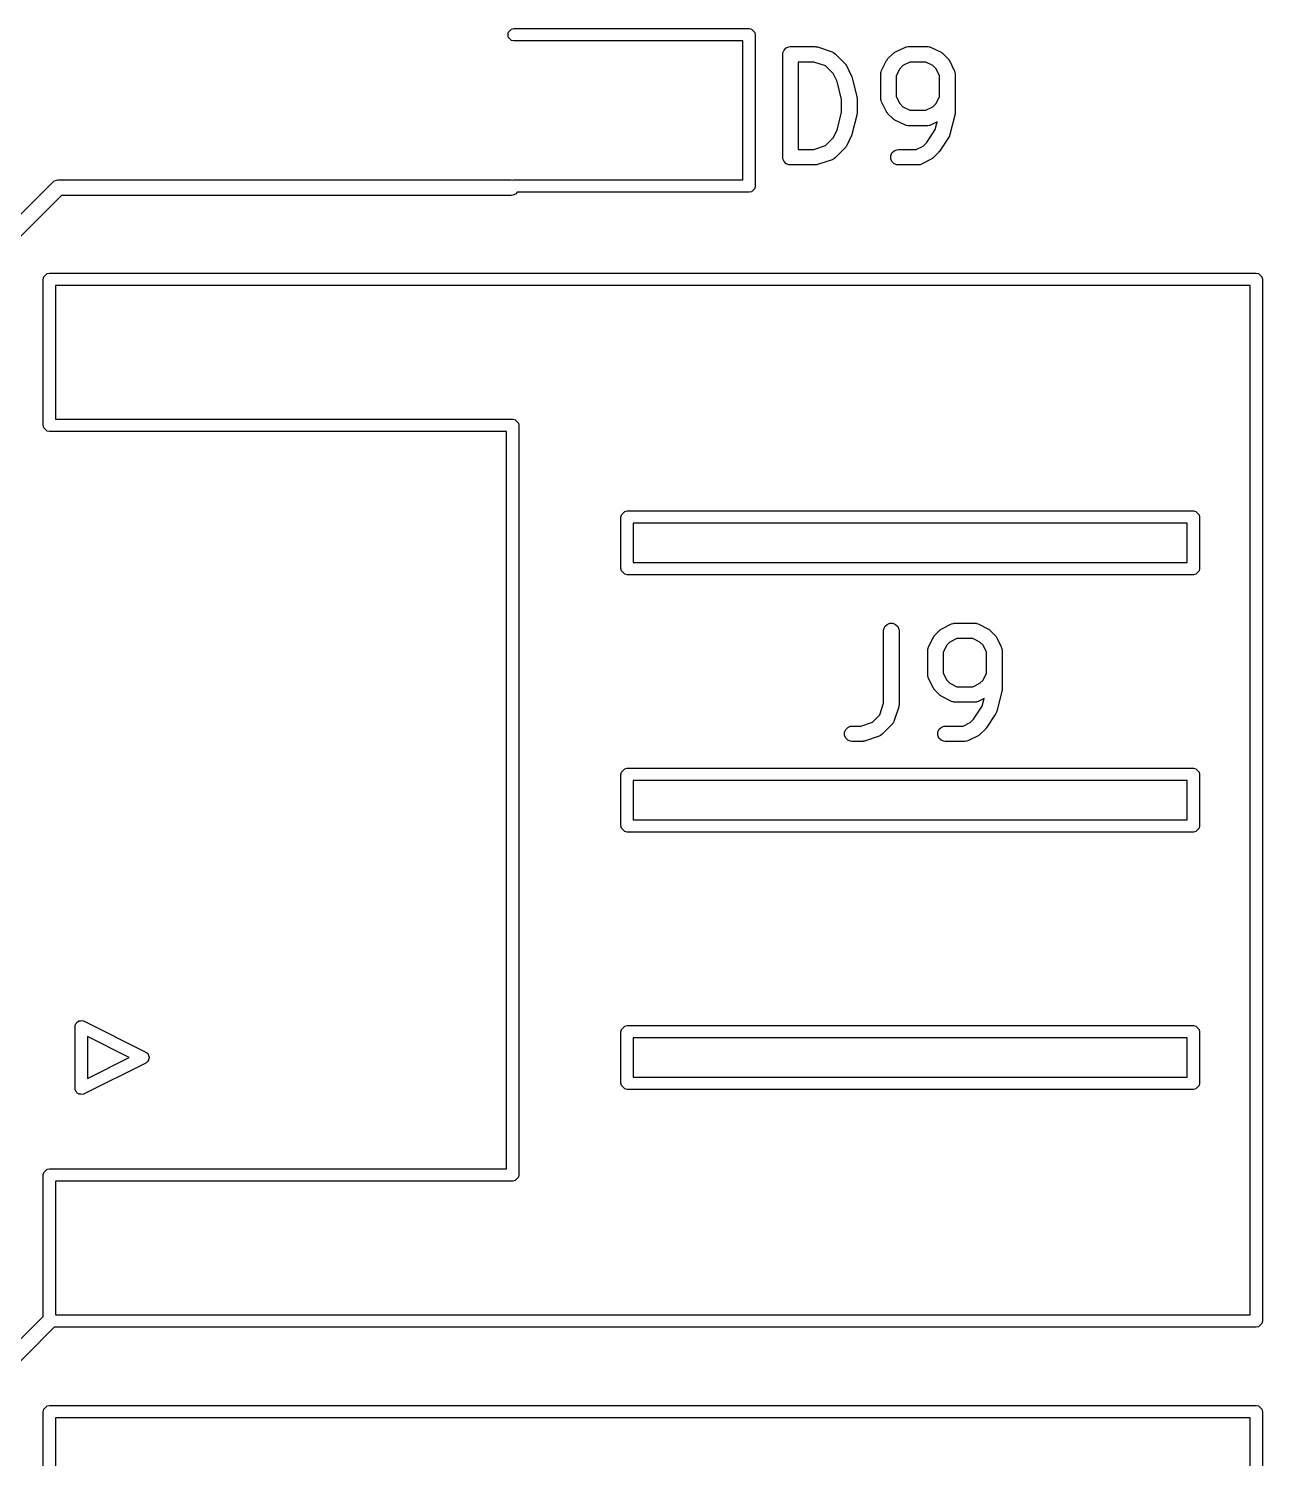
# Model space of a CAD drawing. Extents: x 34.8 to 94.5, y -157.8 to -74.1.
# Drawn here: x 82.39 to 94.37, y -103.89 to -90 of the extents above; entities that cross this region are included whole.
import ezdxf

# ---------------------------------------------------------------- set-up
doc = ezdxf.new("R2010")
doc.units = 0
doc.layers.add('BLACK', color=7, linetype='CONTINUOUS')

msp = doc.modelspace()

# ---------------------------------------------------------------- linework, layer by layer
at = {"layer": 'BLACK', "linetype": 'CONTINUOUS'}
for p, q in [((87.044567, -90.042039), (87.077039, -90.009567)), ((87.044567, -90.087961), (87.044567, -90.042039)), ((87.077039, -90.120433), (87.044567, -90.087961)), ((87.077039, -90.009567), (87.1, -90.005)), ((87.1, -90.125), (87.077039, -90.120433)), ((87.1, -90.005), (89.385, -90.005)), ((89.325, -90.125), (87.1, -90.125)), ((89.325, -91.475), (89.325, -90.125)), ((89.385, -90.005), (89.407961, -90.009567)), ((89.407961, -90.009567), (89.440433, -90.042039)), ((89.440433, -90.042039), (89.445, -90.065)), ((89.445, -90.065), (89.445, -91.535)), ((89.711905, -90.254819), (89.713346, -90.240187)), ((89.711905, -91.254819), (89.711905, -90.254819)), ((89.713346, -90.240187), (89.724545, -90.213151)), ((89.724545, -90.213151), (89.745237, -90.192459)), ((89.745237, -90.192459), (89.772273, -90.18126)), ((89.772273, -90.18126), (89.786905, -90.179819)), ((89.786905, -90.179819), (90.025, -90.179819)), ((90.025, -90.179819), (90.032405, -90.180548)), ((90.032405, -90.180548), (90.03438, -90.180408)), ((90.03438, -90.180408), (90.036977, -90.180998)), ((90.036977, -90.180998), (90.039632, -90.18126)), ((90.039632, -90.18126), (90.041463, -90.182018)), ((90.041463, -90.182018), (90.048717, -90.183668)), ((90.048717, -90.183668), (90.191574, -90.231287)), ((90.191574, -90.231287), (90.204999, -90.237281)), ((90.204999, -90.237281), (90.207034, -90.239046)), ((90.207034, -90.239046), (90.209525, -90.240078)), ((90.209525, -90.240078), (90.22089, -90.249405)), ((90.22089, -90.249405), (90.316128, -90.344643)), ((90.733872, -90.297024), (90.781491, -90.249405)), ((90.781491, -90.249405), (90.78724, -90.244686)), ((90.78724, -90.244686), (90.78854, -90.243188)), ((90.78854, -90.243188), (90.790799, -90.241766)), ((90.790799, -90.241766), (90.792856, -90.240078)), ((90.792856, -90.240078), (90.794683, -90.23932)), ((90.794683, -90.23932), (90.800983, -90.235356)), ((90.800983, -90.235356), (90.896221, -90.187737)), ((90.896221, -90.187737), (90.909952, -90.182482)), ((90.909952, -90.182482), (90.912641, -90.18229)), ((90.912641, -90.18229), (90.91513, -90.18126)), ((90.91513, -90.18126), (90.929762, -90.179819)), ((90.929762, -90.179819), (91.120238, -90.179819)), ((91.120238, -90.179819), (91.13487, -90.18126)), ((91.13487, -90.18126), (91.137359, -90.182291)), ((91.137359, -90.182291), (91.140047, -90.182482)), ((91.140047, -90.182482), (91.153779, -90.187737)), ((91.153779, -90.187737), (91.249017, -90.235356)), ((91.249017, -90.235356), (91.255316, -90.23932)), ((91.255316, -90.23932), (91.257144, -90.240078)), ((91.257144, -90.240078), (91.2592, -90.241766)), ((91.2592, -90.241766), (91.26146, -90.243188)), ((91.26146, -90.243188), (91.262759, -90.244686)), ((91.262759, -90.244686), (91.268509, -90.249405)), ((91.268509, -90.249405), (91.316128, -90.297024)), ((90.01283, -90.329819), (89.861905, -90.329819)), ((89.861905, -90.329819), (89.861905, -91.179819)), ((90.127343, -90.36799), (90.01283, -90.329819)), ((90.201456, -90.442103), (90.127343, -90.36799)), ((90.316128, -90.344643), (90.320848, -90.350393)), ((90.320848, -90.350393), (90.322345, -90.351692)), ((90.322345, -90.351692), (90.323764, -90.353946)), ((90.323764, -90.353946), (90.325456, -90.356008)), ((90.325456, -90.356008), (90.326214, -90.35784)), ((90.326214, -90.35784), (90.330177, -90.364135)), ((90.330177, -90.364135), (90.377796, -90.459373)), ((90.666949, -90.425486), (90.672204, -90.411754)), ((90.672204, -90.411754), (90.719823, -90.316516)), ((90.719823, -90.316516), (90.723787, -90.310216)), ((90.723787, -90.310216), (90.724545, -90.308389)), ((90.724545, -90.308389), (90.726233, -90.306332)), ((90.726233, -90.306332), (90.727655, -90.304073)), ((90.727655, -90.304073), (90.729153, -90.302773)), ((90.729153, -90.302773), (90.733872, -90.297024)), ((90.848544, -90.394484), (90.814286, -90.463)), ((90.878951, -90.364077), (90.848544, -90.394484)), ((90.947467, -90.329819), (90.878951, -90.364077)), ((91.102533, -90.329819), (90.947467, -90.329819)), ((91.171049, -90.364077), (91.102533, -90.329819)), ((91.201456, -90.394484), (91.171049, -90.364077)), ((91.235714, -90.463), (91.201456, -90.394484)), ((91.316128, -90.297024), (91.320846, -90.302773)), ((91.320846, -90.302773), (91.322345, -90.304073)), ((91.322345, -90.304073), (91.323766, -90.306332)), ((91.323766, -90.306332), (91.325455, -90.308389)), ((91.325455, -90.308389), (91.326212, -90.310216)), ((91.326212, -90.310216), (91.330177, -90.316516)), ((91.330177, -90.316516), (91.377796, -90.411754)), ((91.377796, -90.411754), (91.383051, -90.425485)), ((90.239949, -90.51909), (90.201456, -90.442103)), ((90.283333, -90.692624), (90.239949, -90.51909)), ((90.377796, -90.459373), (90.378205, -90.460442)), ((90.378205, -90.460442), (90.378528, -90.460878)), ((90.378528, -90.460878), (90.38072, -90.467014)), ((90.38072, -90.467014), (90.383051, -90.473104)), ((90.383051, -90.473104), (90.383089, -90.473644)), ((90.383089, -90.473644), (90.383475, -90.474724)), ((90.383475, -90.474724), (90.431094, -90.6652)), ((90.664286, -90.445295), (90.665727, -90.430663)), ((90.664286, -90.68339), (90.664286, -90.445295)), ((90.665727, -90.430663), (90.666758, -90.428173)), ((90.666758, -90.428173), (90.666949, -90.425486)), ((90.814286, -90.463), (90.814286, -90.665685)), ((91.235714, -90.665685), (91.235714, -90.463)), ((91.383051, -90.425485), (91.383242, -90.428174)), ((91.383242, -90.428174), (91.384273, -90.430663)), ((91.384273, -90.430663), (91.385714, -90.445295)), ((91.385714, -90.445295), (91.385714, -90.826247)), ((90.283333, -90.817013), (90.283333, -90.692624)), ((90.431094, -90.6652), (90.431469, -90.667736)), ((90.431469, -90.667736), (90.431892, -90.668758)), ((90.431892, -90.668758), (90.432434, -90.67427)), ((90.432434, -90.67427), (90.433244, -90.679744)), ((90.433244, -90.679744), (90.433081, -90.680836)), ((90.433081, -90.680836), (90.433333, -90.68339)), ((90.433333, -90.68339), (90.433333, -90.826247)), ((90.665727, -90.698022), (90.664286, -90.68339)), ((90.814286, -90.665685), (90.848544, -90.734201)), ((91.201456, -90.734201), (91.235714, -90.665685)), ((90.239949, -90.990547), (90.283333, -90.817013)), ((90.433244, -90.829893), (90.432434, -90.835366)), ((90.433333, -90.826247), (90.433081, -90.8288)), ((90.433081, -90.8288), (90.433244, -90.829893)), ((90.666758, -90.700511), (90.665727, -90.698022)), ((90.666949, -90.703199), (90.666758, -90.700511)), ((90.672204, -90.716931), (90.666949, -90.703199)), ((90.719823, -90.812169), (90.672204, -90.716931)), ((90.723787, -90.818468), (90.719823, -90.812169)), ((90.724545, -90.820296), (90.723787, -90.818468)), ((90.726233, -90.822352), (90.724545, -90.820296)), ((90.727655, -90.824612), (90.726233, -90.822352)), ((90.729153, -90.825911), (90.727655, -90.824612)), ((90.733872, -90.831661), (90.729153, -90.825911)), ((90.781491, -90.87928), (90.733872, -90.831661)), ((90.848544, -90.734201), (90.878951, -90.764608)), ((90.878951, -90.764608), (90.947467, -90.798866)), ((90.947467, -90.798866), (91.102533, -90.798866)), ((91.102533, -90.798866), (91.171049, -90.764608)), ((91.171049, -90.764608), (91.201456, -90.734201)), ((91.385625, -90.829893), (91.384815, -90.835366)), ((91.385714, -90.826247), (91.385462, -90.8288)), ((91.385462, -90.8288), (91.385625, -90.829893)), ((90.431094, -90.844437), (90.383475, -91.034913)), ((90.431469, -90.8419), (90.431094, -90.844437)), ((90.431892, -90.840879), (90.431469, -90.8419)), ((90.432434, -90.835366), (90.431892, -90.840879)), ((90.78724, -90.883998), (90.781491, -90.87928)), ((90.78854, -90.885497), (90.78724, -90.883998)), ((90.790799, -90.886918), (90.78854, -90.885497)), ((90.792856, -90.888607), (90.790799, -90.886918)), ((90.794683, -90.889364), (90.792856, -90.888607)), ((90.800983, -90.893329), (90.794683, -90.889364)), ((90.896221, -90.940948), (90.800983, -90.893329)), ((90.909952, -90.946203), (90.896221, -90.940948)), ((90.912641, -90.946394), (90.909952, -90.946203)), ((90.91513, -90.947425), (90.912641, -90.946394)), ((90.929762, -90.948866), (90.91513, -90.947425)), ((91.120238, -90.948866), (90.929762, -90.948866)), ((91.13487, -90.947425), (91.120238, -90.948866)), ((91.137359, -90.946393), (91.13487, -90.947425)), ((91.140047, -90.946203), (91.137359, -90.946393)), ((91.153779, -90.940948), (91.140047, -90.946203)), ((91.212009, -90.911833), (91.153779, -90.940948)), ((91.193485, -90.985929), (91.212009, -90.911833)), ((91.383475, -90.844437), (91.335856, -91.034913)), ((91.38385, -90.8419), (91.383475, -90.844437)), ((91.384273, -90.840879), (91.38385, -90.8419)), ((91.384815, -90.835366), (91.384273, -90.840879)), ((90.127343, -91.141647), (90.201455, -91.067534)), ((90.201455, -91.067534), (90.239949, -90.990547)), ((90.377796, -91.050264), (90.330177, -91.145502)), ((90.378205, -91.049194), (90.377796, -91.050264)), ((90.378528, -91.048759), (90.378205, -91.049194)), ((90.38072, -91.042622), (90.378528, -91.048759)), ((90.383051, -91.036533), (90.38072, -91.042622)), ((90.383089, -91.035992), (90.383051, -91.036533)), ((90.383475, -91.034913), (90.383089, -91.035992)), ((91.10957, -91.1118), (91.193485, -90.985929)), ((91.325499, -91.058325), (91.230261, -91.201183)), ((91.329803, -91.05025), (91.325499, -91.058325)), ((91.330909, -91.048759), (91.329803, -91.05025)), ((91.331538, -91.046996), (91.330909, -91.048759)), ((91.332416, -91.045351), (91.331538, -91.046996)), ((91.332774, -91.043536), (91.332416, -91.045351)), ((91.335856, -91.034913), (91.332774, -91.043536)), ((89.861905, -91.179819), (90.01283, -91.179819)), ((90.01283, -91.179819), (90.127343, -91.141647)), ((90.316129, -91.164993), (90.22089, -91.260233)), ((90.320846, -91.159244), (90.316129, -91.164993)), ((90.322345, -91.157945), (90.320846, -91.159244)), ((90.323766, -91.155686), (90.322345, -91.157945)), ((90.325456, -91.153628), (90.323766, -91.155686)), ((90.326213, -91.151798), (90.325456, -91.153628)), ((90.330177, -91.145502), (90.326213, -91.151798)), ((90.760965, -91.240187), (90.772164, -91.213151)), ((90.760965, -91.269451), (90.760965, -91.240187)), ((90.772164, -91.213151), (90.792856, -91.192459)), ((90.792856, -91.192459), (90.819892, -91.18126)), ((90.819892, -91.18126), (90.834524, -91.179819)), ((90.834524, -91.179819), (91.007295, -91.179819)), ((91.007295, -91.179819), (91.07581, -91.145561)), ((91.07581, -91.145561), (91.10957, -91.1118)), ((91.22089, -91.212613), (91.173272, -91.260232)), ((91.220923, -91.212572), (91.22089, -91.212613)), ((91.220945, -91.212558), (91.220923, -91.212572)), ((91.225684, -91.206771), (91.220945, -91.212558)), ((91.230218, -91.201247), (91.225684, -91.206771)), ((91.230227, -91.201223), (91.230218, -91.201247)), ((91.230261, -91.201183), (91.230227, -91.201223)), ((89.713346, -91.269451), (89.711905, -91.254819)), ((89.724545, -91.296487), (89.713346, -91.269451)), ((89.745237, -91.317179), (89.724545, -91.296487)), ((89.772273, -91.328378), (89.745237, -91.317179)), ((89.786905, -91.329819), (89.772273, -91.328378)), ((90.025, -91.329819), (89.786905, -91.329819)), ((90.032405, -91.329089), (90.025, -91.329819)), ((90.03438, -91.32923), (90.032405, -91.329089)), ((90.036977, -91.328639), (90.03438, -91.32923)), ((90.039632, -91.328378), (90.036977, -91.328639)), ((90.041463, -91.327619), (90.039632, -91.328378)), ((90.048717, -91.32597), (90.041463, -91.327619)), ((90.191574, -91.278351), (90.048717, -91.32597)), ((90.204999, -91.272357), (90.191574, -91.278351)), ((90.207034, -91.270591), (90.204999, -91.272357)), ((90.209525, -91.26956), (90.207034, -91.270591)), ((90.22089, -91.260233), (90.209525, -91.26956)), ((90.772164, -91.296487), (90.760965, -91.269451)), ((90.792856, -91.317179), (90.772164, -91.296487)), ((90.819892, -91.328378), (90.792856, -91.317179)), ((90.834524, -91.329819), (90.819892, -91.328378)), ((91.025, -91.329819), (90.834524, -91.329819)), ((91.039632, -91.328378), (91.025, -91.329819)), ((91.042121, -91.327346), (91.039632, -91.328378)), ((91.044809, -91.327156), (91.042121, -91.327346)), ((91.058541, -91.321901), (91.044809, -91.327156)), ((91.153779, -91.274282), (91.058541, -91.321901)), ((91.160078, -91.270317), (91.153779, -91.274282)), ((91.161906, -91.26956), (91.160078, -91.270317)), ((91.163962, -91.267872), (91.161906, -91.26956)), ((91.166222, -91.26645), (91.163962, -91.267872)), ((91.167522, -91.26495), (91.166222, -91.26645)), ((91.173272, -91.260232), (91.167522, -91.26495)), ((80.453581, -93.665352), (82.621967, -91.496967)), ((82.621967, -91.496967), (82.633333, -91.487639)), ((82.633333, -91.487639), (82.64917, -91.481079)), ((82.64917, -91.481079), (82.660368, -91.476441)), ((82.660368, -91.476441), (82.675, -91.475)), ((82.675, -91.475), (87.075, -91.475)), ((87.075, -91.475), (87.089632, -91.476441)), ((87.089632, -91.476441), (87.090645, -91.47686)), ((87.090645, -91.47686), (87.1, -91.475)), ((87.1, -91.475), (89.325, -91.475)), ((82.706066, -91.625), (80.538033, -93.793033)), ((87.075, -91.625), (82.706066, -91.625)), ((87.089632, -91.623559), (87.075, -91.625)), ((87.116668, -91.61236), (87.089632, -91.623559)), ((87.134028, -91.595), (87.116668, -91.61236)), ((89.385, -91.595), (87.134028, -91.595)), ((89.407961, -91.590433), (89.385, -91.595)), ((89.440433, -91.557961), (89.407961, -91.590433)), ((89.445, -91.535), (89.440433, -91.557961)), ((82.53, -92.44), (82.534567, -92.417039)), ((82.53, -93.86), (82.53, -92.44)), ((82.534567, -92.417039), (82.567039, -92.384567)), ((82.567039, -92.384567), (82.59, -92.38)), ((82.59, -92.38), (94.31, -92.38)), ((82.65, -92.5), (82.65, -93.8)), ((94.25, -92.5), (82.65, -92.5)), ((94.25, -97.5), (94.25, -92.5)), ((94.31, -92.38), (94.332961, -92.384567)), ((94.332961, -92.384567), (94.365433, -92.417039)), ((94.365433, -92.417039), (94.37, -92.44)), ((94.37, -92.44), (94.37, -97.5)), ((82.534567, -93.882961), (82.53, -93.86)), ((82.567039, -93.915433), (82.534567, -93.882961)), ((82.65, -93.8), (87.09, -93.8)), ((87.09, -93.8), (87.112961, -93.804567)), ((87.112961, -93.804567), (87.145433, -93.837039)), ((87.145433, -93.837039), (87.15, -93.86)), ((87.15, -93.86), (87.15, -97.5)), ((82.59, -93.92), (82.567039, -93.915433)), ((87.03, -93.92), (82.59, -93.92)), ((87.03, -97.5), (87.03, -93.92)), ((88.144567, -94.727039), (88.177039, -94.694567)), ((88.177039, -94.694567), (88.2, -94.69)), ((88.2, -94.69), (93.7, -94.69)), ((93.7, -94.69), (93.722961, -94.694567)), ((93.722961, -94.694567), (93.755433, -94.727039)), ((88.14, -94.75), (88.144567, -94.727039)), ((88.14, -95.25), (88.14, -94.75)), ((88.26, -94.81), (88.26, -95.19)), ((93.64, -94.81), (88.26, -94.81)), ((93.64, -95.19), (93.64, -94.81)), ((93.755433, -94.727039), (93.76, -94.75)), ((93.76, -94.75), (93.76, -95.25)), ((88.144567, -95.272961), (88.14, -95.25)), ((88.177039, -95.305433), (88.144567, -95.272961)), ((88.26, -95.19), (93.64, -95.19)), ((93.755433, -95.272961), (93.722961, -95.305433)), ((93.76, -95.25), (93.755433, -95.272961)), ((88.2, -95.31), (88.177039, -95.305433)), ((93.7, -95.31), (88.2, -95.31)), ((93.722961, -95.305433), (93.7, -95.31)), ((90.693107, -95.840187), (90.704306, -95.813151)), ((90.704306, -95.813151), (90.724998, -95.792459)), ((90.724998, -95.792459), (90.752034, -95.78126)), ((90.752034, -95.78126), (90.781298, -95.78126)), ((90.781298, -95.78126), (90.808334, -95.792459)), ((90.808334, -95.792459), (90.829026, -95.813151)), ((90.829026, -95.813151), (90.840225, -95.840187)), ((91.256935, -95.835356), (91.352173, -95.787737)), ((91.352173, -95.787737), (91.365904, -95.782482)), ((91.365904, -95.782482), (91.368593, -95.78229)), ((91.368593, -95.78229), (91.371082, -95.78126)), ((91.371082, -95.78126), (91.385714, -95.779819)), ((91.385714, -95.779819), (91.57619, -95.779819)), ((91.57619, -95.779819), (91.590822, -95.78126)), ((91.590822, -95.78126), (91.593311, -95.782291)), ((91.593311, -95.782291), (91.595999, -95.782482)), ((91.595999, -95.782482), (91.609731, -95.787737)), ((91.609731, -95.787737), (91.704969, -95.835356)), ((90.691666, -95.854819), (90.693107, -95.840187)), ((90.691666, -96.556934), (90.691666, -95.854819)), ((90.840225, -95.840187), (90.841666, -95.854819)), ((90.841666, -95.854819), (90.841666, -96.569104)), ((91.128156, -96.011754), (91.175775, -95.916516)), ((91.175775, -95.916516), (91.179739, -95.910216)), ((91.179739, -95.910216), (91.180497, -95.908389)), ((91.180497, -95.908389), (91.182185, -95.906332)), ((91.182185, -95.906332), (91.183607, -95.904073)), ((91.183607, -95.904073), (91.185105, -95.902773)), ((91.185105, -95.902773), (91.189824, -95.897024)), ((91.189824, -95.897024), (91.237443, -95.849405)), ((91.237443, -95.849405), (91.243192, -95.844686)), ((91.243192, -95.844686), (91.244492, -95.843188)), ((91.244492, -95.843188), (91.246751, -95.841766)), ((91.246751, -95.841766), (91.248808, -95.840078)), ((91.248808, -95.840078), (91.250635, -95.83932)), ((91.250635, -95.83932), (91.256935, -95.835356)), ((91.334903, -95.964077), (91.304496, -95.994484)), ((91.403419, -95.929819), (91.334903, -95.964077)), ((91.558485, -95.929819), (91.403419, -95.929819)), ((91.627001, -95.964077), (91.558485, -95.929819)), ((91.657408, -95.994484), (91.627001, -95.964077)), ((91.704969, -95.835356), (91.711268, -95.83932)), ((91.711268, -95.83932), (91.713096, -95.840078)), ((91.713096, -95.840078), (91.715152, -95.841766)), ((91.715152, -95.841766), (91.717412, -95.843188)), ((91.717412, -95.843188), (91.718711, -95.844686)), ((91.718711, -95.844686), (91.724461, -95.849405)), ((91.724461, -95.849405), (91.77208, -95.897024)), ((91.77208, -95.897024), (91.776798, -95.902773)), ((91.776798, -95.902773), (91.778297, -95.904073)), ((91.778297, -95.904073), (91.779718, -95.906332)), ((91.779718, -95.906332), (91.781407, -95.908389)), ((91.781407, -95.908389), (91.782164, -95.910216)), ((91.782164, -95.910216), (91.786129, -95.916516)), ((91.786129, -95.916516), (91.833748, -96.011754)), ((91.120238, -96.045295), (91.121679, -96.030663)), ((91.120238, -96.28339), (91.120238, -96.045295)), ((91.121679, -96.030663), (91.12271, -96.028173)), ((91.12271, -96.028173), (91.122901, -96.025486)), ((91.122901, -96.025486), (91.128156, -96.011754)), ((91.304496, -95.994484), (91.270238, -96.063)), ((91.270238, -96.063), (91.270238, -96.265685)), ((91.691666, -96.063), (91.657408, -95.994484)), ((91.691666, -96.265685), (91.691666, -96.063)), ((91.833748, -96.011754), (91.839003, -96.025485)), ((91.839003, -96.025485), (91.839194, -96.028174)), ((91.839194, -96.028174), (91.840225, -96.030663)), ((91.840225, -96.030663), (91.841666, -96.045295)), ((91.841666, -96.045295), (91.841666, -96.426247)), ((91.121679, -96.298022), (91.120238, -96.28339)), ((91.12271, -96.300511), (91.121679, -96.298022)), ((91.122901, -96.303199), (91.12271, -96.300511)), ((91.128156, -96.316931), (91.122901, -96.303199)), ((91.175775, -96.412169), (91.128156, -96.316931)), ((91.270238, -96.265685), (91.304496, -96.334201)), ((91.304496, -96.334201), (91.334903, -96.364608)), ((91.334903, -96.364608), (91.403419, -96.398866)), ((91.558485, -96.398866), (91.627001, -96.364608)), ((91.627001, -96.364608), (91.657408, -96.334201)), ((91.657408, -96.334201), (91.691666, -96.265685)), ((91.179739, -96.418468), (91.175775, -96.412169)), ((91.180497, -96.420296), (91.179739, -96.418468)), ((91.182185, -96.422352), (91.180497, -96.420296)), ((91.183607, -96.424612), (91.182185, -96.422352)), ((91.185105, -96.425911), (91.183607, -96.424612)), ((91.189824, -96.431661), (91.185105, -96.425911)), ((91.237443, -96.47928), (91.189824, -96.431661)), ((91.243192, -96.483998), (91.237443, -96.47928)), ((91.244492, -96.485497), (91.243192, -96.483998)), ((91.246751, -96.486918), (91.244492, -96.485497)), ((91.248808, -96.488607), (91.246751, -96.486918)), ((91.250635, -96.489364), (91.248808, -96.488607)), ((91.256935, -96.493329), (91.250635, -96.489364)), ((91.352173, -96.540948), (91.256935, -96.493329)), ((91.403419, -96.398866), (91.558485, -96.398866)), ((91.667961, -96.511833), (91.609731, -96.540948)), ((91.649437, -96.585929), (91.667961, -96.511833)), ((91.839427, -96.444437), (91.791808, -96.634913)), ((91.839802, -96.4419), (91.839427, -96.444437)), ((91.840225, -96.440879), (91.839802, -96.4419)), ((91.840767, -96.435366), (91.840225, -96.440879)), ((91.841577, -96.429893), (91.840767, -96.435366)), ((91.841666, -96.426247), (91.841414, -96.4288)), ((91.841414, -96.4288), (91.841577, -96.429893)), ((90.653494, -96.671447), (90.691666, -96.556934)), ((90.837817, -96.592822), (90.790198, -96.735678)), ((90.839466, -96.585566), (90.837817, -96.592822)), ((90.840225, -96.583736), (90.839466, -96.585566)), ((90.840486, -96.581082), (90.840225, -96.583736)), ((90.841077, -96.578485), (90.840486, -96.581082)), ((90.841666, -96.569104), (90.840936, -96.57651)), ((90.840936, -96.57651), (90.841077, -96.578485)), ((91.365904, -96.546203), (91.352173, -96.540948)), ((91.368593, -96.546394), (91.365904, -96.546203)), ((91.371082, -96.547425), (91.368593, -96.546394)), ((91.385714, -96.548866), (91.371082, -96.547425)), ((91.57619, -96.548866), (91.385714, -96.548866)), ((91.565522, -96.7118), (91.649437, -96.585929)), ((91.590822, -96.547425), (91.57619, -96.548866)), ((91.593311, -96.546393), (91.590822, -96.547425)), ((91.595999, -96.546203), (91.593311, -96.546393)), ((91.609731, -96.540948), (91.595999, -96.546203)), ((91.781451, -96.658325), (91.686213, -96.801183)), ((91.785755, -96.65025), (91.781451, -96.658325)), ((91.786861, -96.648759), (91.785755, -96.65025)), ((91.78749, -96.646996), (91.786861, -96.648759)), ((91.788368, -96.645351), (91.78749, -96.646996)), ((91.788726, -96.643536), (91.788368, -96.645351)), ((91.791808, -96.634913), (91.788726, -96.643536)), ((90.323354, -96.813151), (90.344046, -96.792459)), ((90.344046, -96.792459), (90.371082, -96.78126)), ((90.371082, -96.78126), (90.385714, -96.779819)), ((90.385714, -96.779819), (90.468782, -96.779819)), ((90.468782, -96.779819), (90.583295, -96.741647)), ((90.583295, -96.741647), (90.653494, -96.671447)), ((90.772081, -96.764993), (90.676842, -96.860233)), ((90.781408, -96.753628), (90.772081, -96.764993)), ((90.782438, -96.751139), (90.781408, -96.753628)), ((90.784204, -96.749104), (90.782438, -96.751139)), ((90.790198, -96.735678), (90.784204, -96.749104)), ((91.228116, -96.813151), (91.248808, -96.792459)), ((91.248808, -96.792459), (91.275844, -96.78126)), ((91.275844, -96.78126), (91.290476, -96.779819)), ((91.290476, -96.779819), (91.463247, -96.779819)), ((91.463247, -96.779819), (91.531762, -96.745561)), ((91.531762, -96.745561), (91.565522, -96.7118)), ((91.68617, -96.801247), (91.681636, -96.806771)), ((91.686179, -96.801223), (91.68617, -96.801247)), ((91.686213, -96.801183), (91.686179, -96.801223)), ((90.312155, -96.840187), (90.323354, -96.813151)), ((90.312155, -96.869451), (90.312155, -96.840187)), ((90.323354, -96.896487), (90.312155, -96.869451)), ((90.344046, -96.917179), (90.323354, -96.896487)), ((90.371082, -96.928378), (90.344046, -96.917179)), ((90.385714, -96.929819), (90.371082, -96.928378)), ((90.480952, -96.929819), (90.385714, -96.929819)), ((90.488357, -96.929089), (90.480952, -96.929819)), ((90.490332, -96.92923), (90.488357, -96.929089)), ((90.492929, -96.928639), (90.490332, -96.92923)), ((90.495584, -96.928378), (90.492929, -96.928639)), ((90.497415, -96.927619), (90.495584, -96.928378)), ((90.504669, -96.92597), (90.497415, -96.927619)), ((90.647526, -96.878351), (90.504669, -96.92597)), ((90.660951, -96.872357), (90.647526, -96.878351)), ((90.662986, -96.870591), (90.660951, -96.872357)), ((90.665477, -96.86956), (90.662986, -96.870591)), ((90.676842, -96.860233), (90.665477, -96.86956)), ((91.216917, -96.840187), (91.228116, -96.813151)), ((91.216917, -96.869451), (91.216917, -96.840187)), ((91.228116, -96.896487), (91.216917, -96.869451)), ((91.248808, -96.917179), (91.228116, -96.896487)), ((91.275844, -96.928378), (91.248808, -96.917179)), ((91.290476, -96.929819), (91.275844, -96.928378)), ((91.480952, -96.929819), (91.290476, -96.929819)), ((91.495584, -96.928378), (91.480952, -96.929819)), ((91.498073, -96.927346), (91.495584, -96.928378)), ((91.500761, -96.927156), (91.498073, -96.927346)), ((91.514493, -96.921901), (91.500761, -96.927156)), ((91.609731, -96.874282), (91.514493, -96.921901)), ((91.61603, -96.870317), (91.609731, -96.874282)), ((91.617858, -96.86956), (91.61603, -96.870317)), ((91.619914, -96.867872), (91.617858, -96.86956)), ((91.622174, -96.86645), (91.619914, -96.867872)), ((91.623474, -96.86495), (91.622174, -96.86645)), ((91.629224, -96.860232), (91.623474, -96.86495)), ((91.676842, -96.812613), (91.629224, -96.860232)), ((91.676875, -96.812572), (91.676842, -96.812613)), ((91.676897, -96.812558), (91.676875, -96.812572)), ((91.681636, -96.806771), (91.676897, -96.812558)), ((88.144567, -97.227039), (88.177039, -97.194567)), ((88.177039, -97.194567), (88.2, -97.19)), ((88.2, -97.19), (93.7, -97.19)), ((93.7, -97.19), (93.722961, -97.194567)), ((93.722961, -97.194567), (93.755433, -97.227039)), ((88.14, -97.25), (88.144567, -97.227039)), ((88.14, -97.75), (88.14, -97.25)), ((88.26, -97.31), (88.26, -97.69)), ((93.64, -97.31), (88.26, -97.31)), ((93.64, -97.69), (93.64, -97.31)), ((93.755433, -97.227039), (93.76, -97.25)), ((93.76, -97.25), (93.76, -97.75)), ((87.03, -101.08), (87.03, -97.5)), ((87.15, -97.5), (87.15, -101.14)), ((94.25, -102.5), (94.25, -97.5)), ((94.37, -97.5), (94.37, -102.56)), ((88.144567, -97.772961), (88.14, -97.75)), ((88.177039, -97.805433), (88.144567, -97.772961)), ((88.26, -97.69), (93.64, -97.69)), ((93.755433, -97.772961), (93.722961, -97.805433)), ((93.76, -97.75), (93.755433, -97.772961)), ((88.2, -97.81), (88.177039, -97.805433)), ((93.7, -97.81), (88.2, -97.81)), ((93.722961, -97.805433), (93.7, -97.81)), ((82.84, -99.7), (82.840586, -99.697052)), ((82.84, -100.3), (82.84, -99.7)), ((82.840151, -99.695747), (82.841304, -99.693439)), ((82.840586, -99.697052), (82.840151, -99.695747)), ((82.841304, -99.693439), (82.844567, -99.677039)), ((82.844567, -99.677039), (82.854443, -99.667163)), ((82.854443, -99.667163), (82.860688, -99.654673)), ((82.860688, -99.654673), (82.870055, -99.65155)), ((82.870055, -99.65155), (82.877039, -99.644567)), ((82.877039, -99.644567), (82.891005, -99.644567)), ((82.891005, -99.644567), (82.904253, -99.640151)), ((82.904253, -99.640151), (82.92038, -99.644567)), ((82.92038, -99.644567), (82.922961, -99.644567)), ((82.922961, -99.644567), (82.923934, -99.64554)), ((82.923934, -99.64554), (82.926833, -99.646334)), ((82.926833, -99.646334), (83.526832, -99.946334)), ((88.144567, -99.727039), (88.177039, -99.694567)), ((88.177039, -99.694567), (88.2, -99.69)), ((88.2, -99.69), (93.7, -99.69)), ((93.7, -99.69), (93.722961, -99.694567)), ((93.722961, -99.694567), (93.755433, -99.727039)), ((83.365836, -100), (82.96, -99.797082)), ((82.96, -99.797082), (82.96, -100.202917)), ((88.14, -99.75), (88.144567, -99.727039)), ((88.14, -100.25), (88.14, -99.75)), ((88.26, -99.81), (88.26, -100.19)), ((93.64, -99.81), (88.26, -99.81)), ((93.64, -100.19), (93.64, -99.81)), ((93.755433, -99.727039), (93.76, -99.75)), ((93.76, -99.75), (93.76, -100.25)), ((82.96, -100.202917), (83.365836, -100)), ((83.526832, -99.946334), (83.53627, -99.953659)), ((83.53627, -99.953659), (83.539312, -99.954673)), ((83.539312, -99.954673), (83.540412, -99.956873)), ((83.540412, -99.956873), (83.545327, -99.960688)), ((83.545327, -99.960688), (83.551342, -99.978733)), ((83.551342, -99.978733), (83.559849, -99.995747)), ((83.559849, -99.995747), (83.558431, -100)), ((83.558431, -100), (83.559849, -100.004253)), ((83.526832, -100.053666), (82.926833, -100.353666)), ((83.53627, -100.04634), (83.526832, -100.053666)), ((83.539312, -100.045327), (83.53627, -100.04634)), ((83.540412, -100.043126), (83.539312, -100.045327)), ((83.545327, -100.039312), (83.540412, -100.043126)), ((83.551342, -100.021266), (83.545327, -100.039312)), ((83.559849, -100.004253), (83.551342, -100.021266)), ((88.144567, -100.272961), (88.14, -100.25)), ((88.177039, -100.305433), (88.144567, -100.272961)), ((88.26, -100.19), (93.64, -100.19)), ((93.755433, -100.272961), (93.722961, -100.305433)), ((93.76, -100.25), (93.755433, -100.272961)), ((82.840586, -100.302947), (82.84, -100.3)), ((82.840151, -100.304253), (82.840586, -100.302947)), ((82.841304, -100.30656), (82.840151, -100.304253)), ((82.844567, -100.322961), (82.841304, -100.30656)), ((82.854443, -100.332837), (82.844567, -100.322961)), ((82.860688, -100.345327), (82.854443, -100.332837)), ((82.870055, -100.348449), (82.860688, -100.345327)), ((82.877039, -100.355433), (82.870055, -100.348449)), ((82.891005, -100.355433), (82.877039, -100.355433)), ((82.904253, -100.359849), (82.891005, -100.355433)), ((82.92038, -100.355433), (82.904253, -100.359849)), ((82.922961, -100.355433), (82.92038, -100.355433)), ((82.923934, -100.354459), (82.922961, -100.355433)), ((82.926833, -100.353666), (82.923934, -100.354459)), ((88.2, -100.31), (88.177039, -100.305433)), ((93.7, -100.31), (88.2, -100.31)), ((93.722961, -100.305433), (93.7, -100.31)), ((82.534567, -101.117039), (82.567039, -101.084567)), ((82.567039, -101.084567), (82.59, -101.08)), ((82.59, -101.08), (87.03, -101.08)), ((82.53, -101.14), (82.534567, -101.117039)), ((82.53, -102.513934), (82.53, -101.14)), ((87.09, -101.2), (82.65, -101.2)), ((82.65, -101.2), (82.65, -102.5)), ((87.112961, -101.195433), (87.09, -101.2)), ((87.145433, -101.162961), (87.112961, -101.195433)), ((87.15, -101.14), (87.145433, -101.162961)), ((82.65, -102.5), (94.25, -102.5)), ((80.526967, -104.516967), (82.53, -102.513934)), ((82.636066, -102.62), (80.655, -104.601066)), ((94.31, -102.62), (82.636066, -102.62)), ((94.332961, -102.615433), (94.31, -102.62)), ((94.365433, -102.582961), (94.332961, -102.615433)), ((94.37, -102.56), (94.365433, -102.582961)), ((82.53, -103.44), (82.534567, -103.417039)), ((82.53, -104.86), (82.53, -103.44)), ((82.534567, -103.417039), (82.567039, -103.384567)), ((82.567039, -103.384567), (82.59, -103.38)), ((82.59, -103.38), (94.31, -103.38)), ((94.31, -103.38), (94.332961, -103.384567)), ((94.332961, -103.384567), (94.365433, -103.417039)), ((94.365433, -103.417039), (94.37, -103.44)), ((94.37, -103.44), (94.37, -108.5)), ((82.65, -103.5), (82.65, -104.8)), ((94.25, -103.5), (82.65, -103.5)), ((94.25, -108.5), (94.25, -103.5))]:
    msp.add_line(p, q, dxfattribs=at)

doc.saveas('drawing.dxf')
